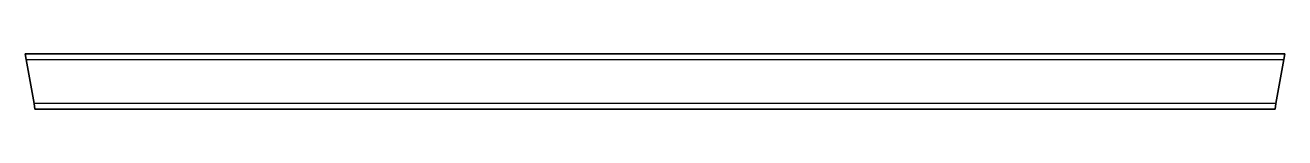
# Model space of a CAD drawing. Header units: inches. Extents: x 0 to 680, y 0 to 30.
import ezdxf

# ---------------------------------------------------------------- set-up
doc = ezdxf.new("R2010")
doc.units = ezdxf.units.IN
doc.header["$MEASUREMENT"] = 0
doc.layers.add('SIMUMAK Visible (ISO)', color=7, linetype='Continuous', lineweight=35)
doc.layers.add('SIMUMAK Visible Narrow (ISO)', color=7, linetype='Continuous', lineweight=25)

# ---------------------------------------------------------------- blocks, each defined once
blk = doc.blocks.new('DIN 30 x 30 x 2 00000002_Sheet_5_2450B 30x30x2mm')
at = {"layer": 'SIMUMAK Visible (ISO)'}
for p, q in [((-339.52, 12), (-340.05, 15)), ((-340.05, 15), (340.05, 15)), ((340.05, 15), (339.52, 12)), ((-339.52, 12), (-335.29, -12)), ((335.29, -12), (339.52, 12)), ((-334.76, -15), (-335.29, -12)), ((335.29, -12), (334.76, -15)), ((-334.76, -15), (334.76, -15))]:
    blk.add_line(p, q, dxfattribs=at)
at = {"layer": 'SIMUMAK Visible Narrow (ISO)'}
for p, q in [((-339.52, 12), (339.52, 12)), ((335.29, -12), (-335.29, -12))]:
    blk.add_line(p, q, dxfattribs=at)

msp = doc.modelspace()

# ---------------------------------------------------------------- block references
msp.add_blockref('DIN 30 x 30 x 2 00000002_Sheet_5_2450B 30x30x2mm', (340.05, 15))

doc.saveas('drawing.dxf')
